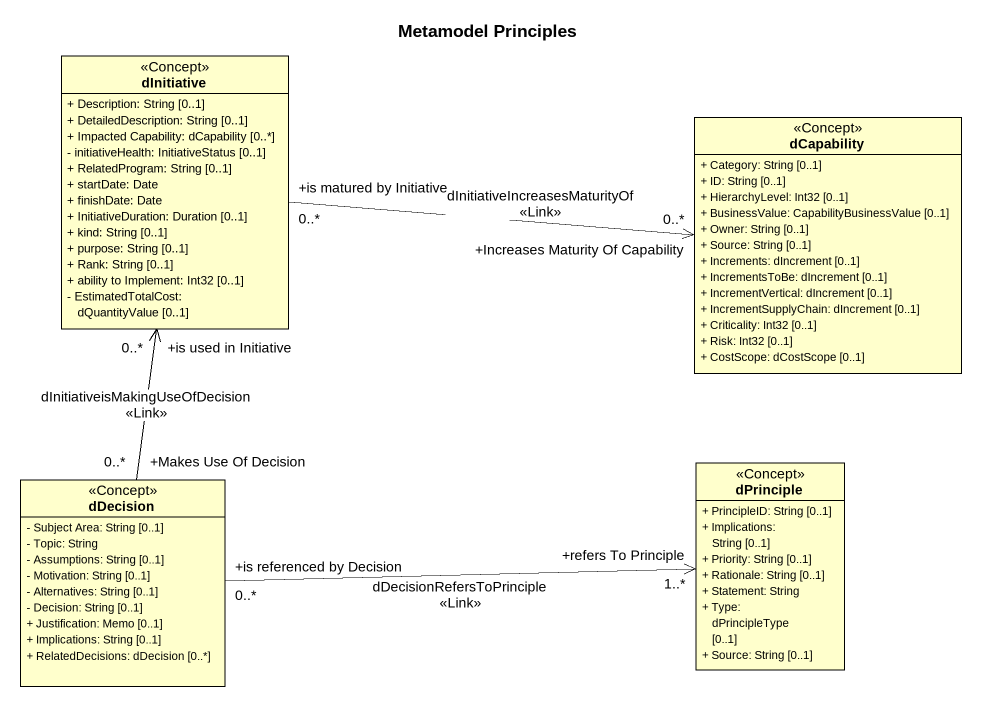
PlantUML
@startuml
title Metamodel Principles
hide circle
hide empty members
skinparam classAttributeIconSize 0
class dInitiative <<Concept>> {
  + Description: String [0..1]
  + DetailedDescription: String [0..1]
  + Impacted Capability: dCapability [0..*]
  - initiativeHealth: InitiativeStatus [0..1]
  + RelatedProgram: String [0..1]
  + startDate: Date
  + finishDate: Date
  + InitiativeDuration: Duration [0..1]
  + kind: String [0..1]
  + purpose: String [0..1]
  + Rank: String [0..1]
  + ability to Implement: Int32 [0..1]
  - EstimatedTotalCost: dQuantityValue [0..1]
}
class dCapability <<Concept>> {
  + Category: String [0..1]
  + ID: String [0..1]
  + HierarchyLevel: Int32 [0..1]
  + BusinessValue: CapabilityBusinessValue [0..1]
  + Owner: String [0..1]
  + Source: String [0..1]
  + Increments: dIncrement [0..1]
  + IncrementsToBe: dIncrement [0..1]
  + IncrementVertical: dIncrement [0..1]
  + IncrementSupplyChain: dIncrement [0..1]
  + Criticality: Int32 [0..1]
  + Risk: Int32 [0..1]
  + CostScope: dCostScope [0..1]
}
class dDecision <<Concept>> {
  - Subject Area: String [0..1]
  - Topic: String
  - Assumptions: String [0..1]
  - Motivation: String [0..1]
  - Alternatives: String [0..1]
  - Decision: String [0..1]
  + Justification: Memo [0..1]
  + Implications: String [0..1]
  + RelatedDecisions: dDecision [0..*]
}
class dPrinciple <<Concept>> {
  + PrincipleID: String [0..1]
  + Implications: String [0..1]
  + Priority: String [0..1]
  + Rationale: String [0..1]
  + Statement: String
  + Type: dPrincipleType [0..1]
  + Source: String [0..1]
}
dInitiative "+is matured by Initiative\n0..*" -right-> "+Increases Maturity Of Capability\n0..*" dCapability : dInitiativeIncreasesMaturityOf\n<<Link>>
dDecision "+Makes Use Of Decision\n0..*" -up-> "+is used in Initiative\n0..*" dInitiative : dInitiativeisMakingUseOfDecision\n<<Link>>
dDecision "+is referenced by Decision\n0..*" -right-> "+refers To Principle\n1..*" dPrinciple : dDecisionRefersToPrinciple\n<<Link>>
@enduml
